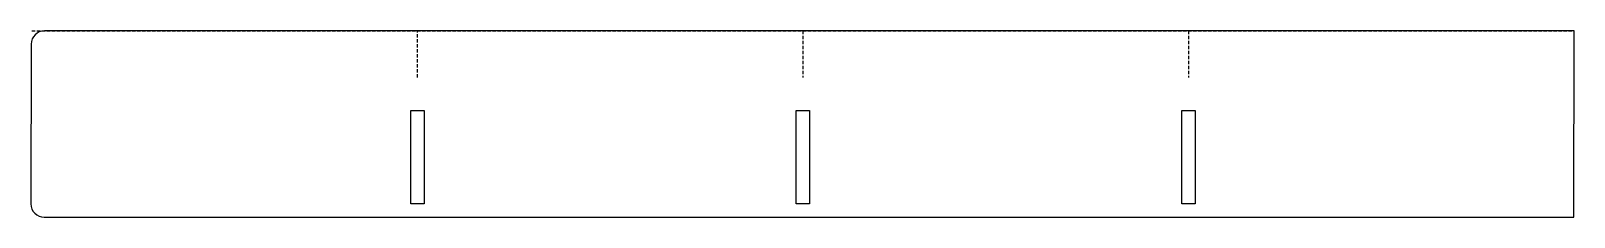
# Model space of a CAD drawing. Header units: millimetres. Extents: x -232 to 0, y -1 to 27.
import ezdxf

# ---------------------------------------------------------------- set-up
doc = ezdxf.new("R2010")
doc.units = ezdxf.units.MM
doc.linetypes.add('DASHED', pattern=[0.75, 0.5, -0.25])
doc.layers.get('0').update_dxf_attribs({"linetype": 'CONTINUOUS'})

msp = doc.modelspace()

# ---------------------------------------------------------------- linework, layer by layer
at = {"linetype": 'DASHED'}
for p, q in [((-231.56, 27.35), (-0.47, 27.35)), ((-173.79, 20.35), (-173.79, 27.35)), ((-116.02, 27.35), (-116.02, 20.35)), ((-58.25, 27.35), (-58.25, 20.35))]:
    msp.add_line(p, q, dxfattribs=at)
for p, q in [((-0.47, 27.35), (-229.68, 27.35)), ((-0.51, -0.67), (-0.47, 27.35)), ((-231.68, 25.35), (-231.71, 1.33)), ((-229.71, -0.67), (-0.51, -0.67))]:
    msp.add_line(p, q)
for points in [[(-174.79, 15.35), (-172.79, 15.35), (-172.79, 1.35), (-174.79, 1.35)], [(-117.02, 1.35), (-117.02, 15.35), (-115.02, 15.35), (-115.02, 1.35)], [(-59.25, 1.35), (-59.25, 15.35), (-57.25, 15.35), (-57.25, 1.35)]]:
    msp.add_lwpolyline(points, close=True)
for centre, major_axis, start_param, end_param in [((-229.68, 25.35), (1.21, 1.59), 0.649761, 2.220557), ((-229.71, 1.33), (-1.21, -1.59), 5.36215, 6.932946)]:
    msp.add_ellipse(centre, major_axis=major_axis, ratio=0.99863, start_param=start_param, end_param=end_param)

doc.saveas('drawing.dxf')
